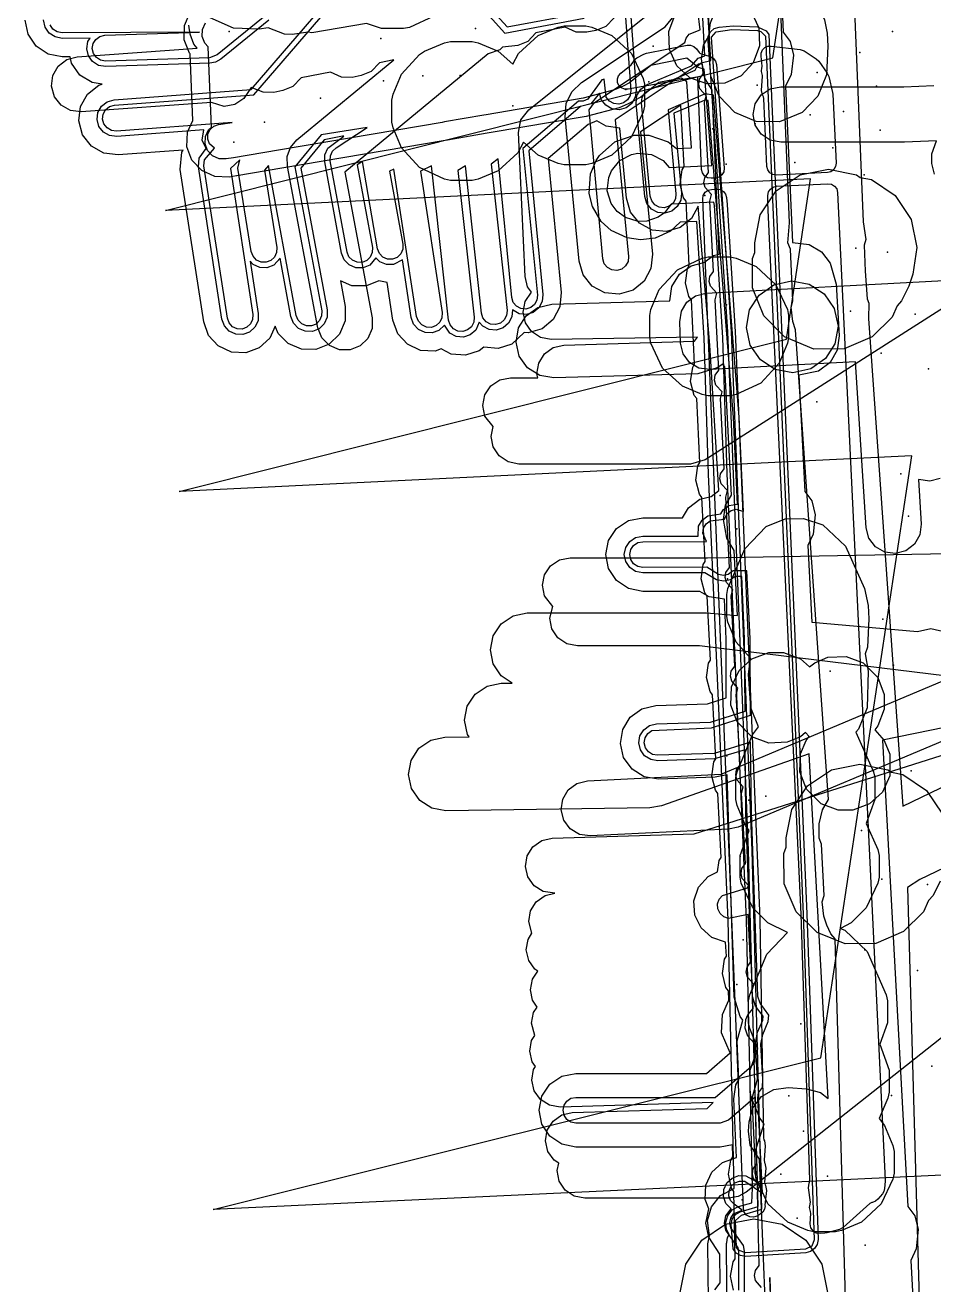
# Model space of a CAD drawing. Header units: metres. Extents: x -3943 to -3664, y 4962 to 6622.
# Drawn here: x -3935.3 to -3886, y 6427.3 to 6495.7 of the extents above; entities that cross this region are included whole.
import ezdxf

# ---------------------------------------------------------------- set-up
doc = ezdxf.new("R2010")
doc.units = ezdxf.units.M
for name, color, linetype in [('AI_GREENING_EXCLUSIONS', 1, 'Continuous'), ('AI_GREENING_LAWN', 82, 'Continuous'), ('AI_GREENING_REJECTED', 6, 'Continuous')]:
    doc.layers.add(name, color=color, linetype=linetype)

msp = doc.modelspace()

# ---------------------------------------------------------------- linework, layer by layer
at = {"layer": 'AI_GREENING_EXCLUSIONS'}
for points in [[(-3884.743, 6425.237), (-3885.121, 6433.228), (-3893.112, 6432.851), (-3925.076, 6431.34), (-3892.094, 6439.573), (-3887.147, 6472.267), (-3926.918, 6470.333), (-3893.948, 6478.61), (-3892.645, 6487.302), (-3927.661, 6485.599), (-3894.691, 6493.877), (-3891.614, 6514.398), (-3928.985, 6512.646), (-3896, 6520.867), (-3891.875, 6548.059), (-3898.598, 6547.803), (-3930.574, 6546.584), (-3897.519, 6554.516)], [(-3890.658, 6506.172), (-3889.788, 6484.975), (-3889.645, 6484.019), (-3889.736, 6483.706), (-3889.678, 6482.297), (-3889.573, 6480.801), (-3889.478, 6480.563), (-3889.498, 6479.732), (-3887.64, 6453.248), (-3880.062, 6456.894)], [(-3890.658, 6506.172), (-3889.788, 6484.975), (-3889.645, 6484.019), (-3889.736, 6483.706), (-3889.678, 6482.297), (-3889.573, 6480.801), (-3889.478, 6480.563), (-3889.498, 6479.732), (-3887.64, 6453.248), (-3880.062, 6456.894)], [(-3894.897, 6421.082), (-3895.418, 6434.069), (-3895.918, 6434.829), (-3896.019, 6435.603), (-3895.986, 6436.102), (-3895.784, 6436.856), (-3895.309, 6437.474), (-3894.633, 6437.864), (-3893.859, 6437.966), (-3892.861, 6437.9), (-3892.108, 6437.698), (-3891.693, 6437.379), (-3892.716, 6456.092), (-3900.742, 6453.267), (-3901.378, 6453.153), (-3912.439, 6452.995), (-3913.207, 6453.136), (-3913.862, 6453.56), (-3914.305, 6454.203), (-3914.468, 6454.966), (-3914.327, 6455.733), (-3913.902, 6456.388), (-3913.26, 6456.831), (-3912.497, 6456.994), (-3911.183, 6457.013), (-3911.273, 6457.145), (-3911.429, 6457.909), (-3911.281, 6458.676), (-3910.85, 6459.327), (-3910.204, 6459.764), (-3909.439, 6459.92), (-3908.84, 6459.923), (-3909.441, 6460.324), (-3909.875, 6460.973), (-3910.027, 6461.739), (-3909.875, 6462.504), (-3909.441, 6463.153), (-3908.792, 6463.586), (-3908.027, 6463.739), (-3898.286, 6463.739), (-3896.608, 6463.597), (-3896.791, 6467.136), (-3897.189, 6467.801), (-3897.379, 6468.815), (-3897.266, 6469.587), (-3896.946, 6470.125), (-3897.308, 6477.107), (-3897.415, 6477.248), (-3897.712, 6477.052), (-3898.759, 6476.722), (-3906.578, 6476.504), (-3907.347, 6476.635), (-3908.008, 6477.051), (-3908.459, 6477.687), (-3908.633, 6478.448), (-3908.502, 6479.217), (-3908.087, 6479.878), (-3907.45, 6480.329), (-3906.689, 6480.503), (-3900.287, 6480.681), (-3900.17, 6481.467), (-3899.763, 6482.133), (-3899.132, 6482.592), (-3898.431, 6482.762), (-3897.912, 6483.14), (-3897.603, 6483.215), (-3897.993, 6492.117), (-3898.385, 6492.785), (-3898.567, 6493.801), (-3898.449, 6494.572), (-3898.124, 6495.107), (-3898.584, 6505.619)], [(-3890.572, 6420.268), (-3891.311, 6446.036), (-3891.548, 6446.312), (-3891.77, 6446.785), (-3891.927, 6447.277), (-3892.014, 6448.053), (-3891.913, 6448.403), (-3892.05, 6451.175), (-3892.184, 6451.512), (-3892.175, 6452.292), (-3891.996, 6453.052), (-3891.674, 6453.601), (-3893.464, 6479.103), (-3893.613, 6479.561), (-3893.705, 6480.336), (-3893.607, 6480.687), (-3893.743, 6483.49), (-3893.874, 6483.828), (-3893.789, 6484.921), (-3894.589, 6504.404)], [(-3890.572, 6420.268), (-3891.311, 6446.036), (-3891.548, 6446.312), (-3891.77, 6446.785), (-3891.927, 6447.277), (-3892.014, 6448.053), (-3891.913, 6448.403), (-3892.05, 6451.175), (-3892.184, 6451.512), (-3892.175, 6452.292), (-3891.996, 6453.052), (-3891.674, 6453.601), (-3893.464, 6479.103), (-3893.613, 6479.561), (-3893.705, 6480.336), (-3893.607, 6480.687), (-3893.743, 6483.49), (-3893.874, 6483.828), (-3893.789, 6484.921), (-3894.589, 6504.404)], [(-3894.498, 6503.737), (-3894.128, 6495.278), (-3893.76, 6494.777), (-3893.575, 6494.019), (-3893.696, 6492.97), (-3893.999, 6492.347), (-3893.627, 6483.846), (-3892.731, 6483.748), (-3892.057, 6483.355), (-3891.585, 6482.733), (-3891.259, 6481.59), (-3891.088, 6478.78), (-3891.194, 6478.007), (-3891.587, 6477.333), (-3892.209, 6476.861), (-3893.279, 6476.644), (-3892.951, 6470.328), (-3892.58, 6469.83), (-3892.388, 6469.074), (-3892.501, 6468.023), (-3892.799, 6467.398), (-3892.584, 6463.239), (-3886.85, 6462.728), (-3886.118, 6462.899), (-3885.014, 6462.646)], [(-3902.69, 6500.1), (-3902.109, 6492.128), (-3902.16, 6491.741), (-3902.355, 6491.403), (-3902.664, 6491.165), (-3903.041, 6491.064), (-3903.428, 6491.115), (-3903.766, 6491.31), (-3904.004, 6491.619), (-3904.095, 6491.958), (-3904.579, 6491.379), (-3905.125, 6491.233), (-3907.944, 6488.838), (-3907.171, 6481.032), (-3907.209, 6480.644), (-3907.393, 6480.3), (-3907.694, 6480.052), (-3908.067, 6479.939), (-3908.456, 6479.977), (-3908.823, 6480.189), (-3908.856, 6479.814), (-3909.037, 6479.468), (-3909.336, 6479.217), (-3909.708, 6479.1), (-3910.096, 6479.134), (-3910.442, 6479.315), (-3910.628, 6479.536), (-3910.816, 6479.091), (-3911.114, 6478.84), (-3911.486, 6478.722), (-3911.875, 6478.756), (-3912.221, 6478.935), (-3912.516, 6479.372), (-3912.815, 6479.084), (-3913.182, 6478.95), (-3913.572, 6478.967), (-3913.925, 6479.132), (-3914.189, 6479.419), (-3914.323, 6479.786), (-3914.803, 6482.904), (-3915.277, 6482.652), (-3915.667, 6482.657), (-3916.025, 6482.812), (-3916.237, 6483.029), (-3916.574, 6482.623), (-3916.937, 6482.48), (-3917.327, 6482.486), (-3917.685, 6482.64), (-3917.957, 6482.921), (-3918.101, 6483.283), (-3919.007, 6488.233), (-3919.001, 6488.623), (-3918.846, 6488.981), (-3917.978, 6489.632), (-3918.045, 6489.635), (-3919.05, 6489.43), (-3920.31, 6487.882), (-3918.886, 6480.193), (-3918.891, 6479.802), (-3919.045, 6479.444), (-3919.324, 6479.172), (-3919.687, 6479.027), (-3920.077, 6479.032), (-3920.435, 6479.186), (-3920.708, 6479.466), (-3920.852, 6479.828), (-3921.441, 6483.009), (-3921.785, 6482.618), (-3922.151, 6482.482), (-3922.541, 6482.497), (-3922.895, 6482.659), (-3923.056, 6482.833), (-3922.62, 6479.999), (-3922.637, 6479.609), (-3922.802, 6479.255), (-3923.09, 6478.992), (-3923.457, 6478.859), (-3923.846, 6478.876), (-3924.2, 6479.041), (-3924.464, 6479.328), (-3924.597, 6479.695), (-3925.869, 6487.966), (-3925.828, 6488.439), (-3925.446, 6488.961), (-3925.663, 6489.419), (-3925.575, 6489.963), (-3930.301, 6489.609), (-3930.689, 6489.657), (-3931.028, 6489.849), (-3931.269, 6490.156), (-3931.373, 6490.532), (-3931.326, 6490.919), (-3931.134, 6491.259), (-3930.827, 6491.499), (-3930.451, 6491.604), (-3923.014, 6492.16), (-3918.803, 6497.057)], [(-3902.989, 6500.08), (-3902.409, 6492.108), (-3902.444, 6491.837), (-3902.581, 6491.601), (-3902.797, 6491.434), (-3903.061, 6491.364), (-3903.332, 6491.399), (-3903.568, 6491.535), (-3903.735, 6491.752), (-3903.853, 6492.724), (-3903.974, 6492.692), (-3904.744, 6491.629), (-3904.997, 6491.526), (-3905.241, 6491.528), (-3908.258, 6488.965), (-3907.469, 6481.003), (-3907.496, 6480.731), (-3907.625, 6480.49), (-3907.836, 6480.317), (-3908.097, 6480.237), (-3908.369, 6480.264), (-3908.61, 6480.392), (-3908.783, 6480.603), (-3908.862, 6480.865), (-3909.608, 6488.399), (-3909.985, 6488.103), (-3909.12, 6480.17), (-3909.144, 6479.898), (-3909.27, 6479.656), (-3909.48, 6479.48), (-3909.74, 6479.398), (-3910.012, 6479.422), (-3910.255, 6479.548), (-3910.43, 6479.758), (-3910.512, 6480.018), (-3911.384, 6488.018), (-3911.786, 6487.762), (-3910.901, 6479.793), (-3910.924, 6479.521), (-3911.05, 6479.279), (-3911.259, 6479.103), (-3911.519, 6479.02), (-3911.792, 6479.044), (-3912.034, 6479.17), (-3912.21, 6479.379), (-3912.292, 6479.639), (-3913.224, 6488.026), (-3913.825, 6487.722), (-3912.642, 6480.045), (-3912.654, 6479.772), (-3912.77, 6479.525), (-3912.971, 6479.34), (-3913.228, 6479.247), (-3913.5, 6479.258), (-3913.748, 6479.374), (-3913.933, 6479.575), (-3914.026, 6479.832), (-3915.259, 6487.833), (-3915.5, 6487.73), (-3914.77, 6483.762), (-3914.774, 6483.489), (-3914.882, 6483.238), (-3915.078, 6483.048), (-3915.331, 6482.947), (-3915.604, 6482.951), (-3915.855, 6483.059), (-3916.046, 6483.255), (-3916.147, 6483.508), (-3916.969, 6488.26), (-3917.25, 6488.079), (-3916.429, 6483.589), (-3916.433, 6483.316), (-3916.541, 6483.066), (-3916.737, 6482.875), (-3916.991, 6482.775), (-3917.264, 6482.779), (-3917.515, 6482.887), (-3917.705, 6483.083), (-3917.806, 6483.337), (-3918.712, 6488.287), (-3918.707, 6488.56), (-3918.599, 6488.811), (-3918.403, 6489.001), (-3916.708, 6490.095), (-3919.21, 6489.708), (-3920.631, 6487.964), (-3919.181, 6480.138), (-3919.184, 6479.865), (-3919.292, 6479.614), (-3919.488, 6479.423), (-3919.741, 6479.322), (-3920.014, 6479.326), (-3920.265, 6479.433), (-3920.456, 6479.629), (-3920.557, 6479.883), (-3922.066, 6488.036), (-3922.293, 6487.786), (-3921.618, 6483.581), (-3921.628, 6483.308), (-3921.742, 6483.059), (-3921.942, 6482.874), (-3922.198, 6482.778), (-3922.471, 6482.789), (-3922.719, 6482.903), (-3922.905, 6483.103), (-3923, 6483.359), (-3923.728, 6487.896), (-3923.627, 6488.35), (-3924.133, 6487.864), (-3922.917, 6479.953), (-3922.929, 6479.68), (-3923.044, 6479.433), (-3923.246, 6479.248), (-3923.502, 6479.155), (-3923.775, 6479.167), (-3924.023, 6479.282), (-3924.207, 6479.484), (-3924.301, 6479.741), (-3925.572, 6488.011), (-3925.543, 6488.342), (-3925.005, 6488.968), (-3925.273, 6489.208), (-3925.367, 6489.465), (-3925.355, 6489.738), (-3925.24, 6489.985), (-3925.039, 6490.17), (-3924.782, 6490.263), (-3924.033, 6490.379), (-3930.324, 6489.908), (-3930.595, 6489.942), (-3930.833, 6490.076), (-3931.001, 6490.291), (-3931.074, 6490.554), (-3931.041, 6490.825), (-3930.907, 6491.063), (-3930.691, 6491.231), (-3930.428, 6491.305), (-3922.868, 6491.87), (-3918.091, 6497.425)], [(-3912.591, 6498.944), (-3909.245, 6495.226), (-3904.929, 6496.036)], [(-3912.402, 6499.177), (-3909.107, 6495.557), (-3905.191, 6496.292)], [(-3895.302, 6427.102), (-3895.631, 6427.491), (-3895.69, 6427.758), (-3895.643, 6428.027), (-3895.437, 6428.299), (-3895.521, 6432.278), (-3895.42, 6432.631), (-3895.748, 6433.02), (-3895.807, 6433.287), (-3895.76, 6433.556), (-3895.554, 6433.828), (-3895.631, 6437.469), (-3897.104, 6436.204), (-3897.56, 6436.035), (-3905.383, 6436.035), (-3905.651, 6436.088), (-3905.878, 6436.24), (-3906.029, 6436.467), (-3906.083, 6436.735), (-3906.029, 6437.002), (-3905.878, 6437.23), (-3905.651, 6437.381), (-3905.383, 6437.435), (-3897.82, 6437.435), (-3895.851, 6439.125), (-3895.671, 6439.357), (-3895.692, 6440.358), (-3896.054, 6440.75), (-3896.199, 6441.197), (-3896.16, 6441.669), (-3896.054, 6441.922), (-3895.764, 6442.264), (-3895.815, 6443.229), (-3895.725, 6443.585), (-3896.067, 6443.964), (-3896.134, 6444.228), (-3896.095, 6444.499), (-3895.898, 6444.777), (-3896.037, 6447.369), (-3897.095, 6447.147), (-3897.353, 6447.236), (-3897.557, 6447.417), (-3897.677, 6447.662), (-3897.694, 6447.935), (-3897.604, 6448.193), (-3897.423, 6448.398), (-3896.071, 6448.808), (-3896.013, 6448.944), (-3896.354, 6449.322), (-3896.421, 6449.587), (-3896.383, 6449.857), (-3896.185, 6450.135), (-3896.39, 6453.946), (-3896.3, 6454.303), (-3896.641, 6454.681), (-3896.709, 6454.945), (-3896.67, 6455.216), (-3896.473, 6455.494), (-3896.677, 6459.305), (-3896.587, 6459.661), (-3896.928, 6460.039), (-3896.996, 6460.304), (-3896.957, 6460.574), (-3896.76, 6460.853), (-3896.964, 6464.663), (-3896.874, 6465.02), (-3897.215, 6465.398), (-3897.283, 6465.663), (-3897.244, 6465.933), (-3897.047, 6466.211), (-3897.251, 6470.022), (-3897.161, 6470.378), (-3897.502, 6470.757), (-3897.57, 6471.021), (-3897.531, 6471.292), (-3897.334, 6471.57), (-3897.538, 6475.381), (-3897.448, 6475.737), (-3897.789, 6476.115), (-3897.857, 6476.38), (-3897.818, 6476.65), (-3897.621, 6476.928), (-3897.825, 6480.739), (-3897.735, 6481.096), (-3898.077, 6481.474), (-3898.144, 6481.738), (-3898.105, 6482.009), (-3897.908, 6482.287), (-3898.112, 6486.098), (-3898.022, 6486.454), (-3898.364, 6486.832), (-3898.431, 6487.097), (-3898.392, 6487.367), (-3898.195, 6487.646), (-3898.399, 6491.456), (-3898.309, 6491.813), (-3898.651, 6492.191), (-3898.718, 6492.456), (-3898.679, 6492.726), (-3898.482, 6493.004), (-3898.51, 6493.526), (-3898.688, 6493.548), (-3903.243, 6490.523), (-3902.527, 6483.098), (-3902.554, 6482.826), (-3902.683, 6482.586), (-3902.895, 6482.413), (-3903.156, 6482.334), (-3903.428, 6482.362), (-3903.669, 6482.491), (-3903.841, 6482.702), (-3903.92, 6482.964), (-3904.655, 6491.056), (-3904.367, 6491.457), (-3899.462, 6494.714), (-3899.396, 6494.949), (-3899.227, 6495.164), (-3898.647, 6495.409), (-3898.9, 6497.52)], [(-3897.834, 6426.989), (-3897.552, 6427.369), (-3897.563, 6428.92), (-3898.168, 6429.841), (-3898.324, 6430.605), (-3898.174, 6431.376), (-3898.362, 6431.887), (-3898.331, 6432.666), (-3898.004, 6433.375), (-3897.43, 6433.904), (-3896.663, 6434.172), (-3896.813, 6437.35), (-3896.697, 6438.122), (-3896.533, 6438.394), (-3896.632, 6440.507), (-3896.328, 6441.62), (-3896.467, 6441.829), (-3896.802, 6442.868), (-3897.181, 6454.941), (-3897.831, 6454.813), (-3900.906, 6454.712), (-3901.676, 6454.839), (-3902.338, 6455.251), (-3902.793, 6455.885), (-3902.97, 6456.645), (-3902.843, 6457.415), (-3902.431, 6458.078), (-3901.797, 6458.532), (-3901.037, 6458.71), (-3898.241, 6458.801), (-3897.236, 6459.124), (-3897.229, 6462.317), (-3897.315, 6464.481), (-3898.144, 6464.621), (-3898.663, 6464.909), (-3901.757, 6464.908), (-3902.523, 6465.06), (-3903.171, 6465.494), (-3903.605, 6466.143), (-3903.757, 6466.908), (-3903.605, 6467.673), (-3903.171, 6468.322), (-3902.523, 6468.756), (-3901.757, 6468.908), (-3899.603, 6468.908), (-3899.278, 6469.451), (-3898.651, 6469.916), (-3898.042, 6470.07), (-3897.622, 6470.388), (-3898.118, 6478.271), (-3898.755, 6485.821), (-3899.11, 6485.164), (-3899.716, 6484.672), (-3900.464, 6484.449), (-3901.24, 6484.529), (-3901.926, 6484.9), (-3902.419, 6485.505), (-3902.642, 6486.253), (-3902.999, 6490.07), (-3903.749, 6490.168), (-3904.247, 6490.455), (-3904.725, 6490.26), (-3906.897, 6488.415), (-3906.176, 6481.131), (-3906.252, 6480.354), (-3906.619, 6479.666), (-3907.222, 6479.17), (-3907.969, 6478.944), (-3908.192, 6478.965), (-3908.855, 6478.34), (-3909.599, 6478.106), (-3910.38, 6478.176), (-3910.632, 6477.964), (-3911.376, 6477.728), (-3912.153, 6477.795), (-3912.703, 6478.08), (-3913.03, 6477.962), (-3913.809, 6477.996), (-3914.517, 6478.325), (-3915.044, 6478.901), (-3915.311, 6479.634), (-3915.625, 6481.676), (-3916.077, 6481.766), (-3916.757, 6481.496), (-3917.537, 6481.508), (-3918.162, 6481.778), (-3917.902, 6480.375), (-3917.913, 6479.594), (-3918.221, 6478.877), (-3918.78, 6478.333), (-3919.504, 6478.044), (-3920.285, 6478.054), (-3921.002, 6478.362), (-3921.546, 6478.921), (-3921.698, 6479.302), (-3921.996, 6478.664), (-3922.571, 6478.137), (-3923.305, 6477.87), (-3924.084, 6477.904), (-3924.791, 6478.234), (-3925.319, 6478.81), (-3925.585, 6479.543), (-3926.857, 6487.814), (-3926.775, 6488.759), (-3926.701, 6488.876), (-3930.227, 6488.612), (-3931.001, 6488.707), (-3931.681, 6489.091), (-3932.161, 6489.705), (-3932.37, 6490.457), (-3932.276, 6491.232), (-3931.892, 6491.911), (-3931.277, 6492.392), (-3931.088, 6492.445), (-3931.639, 6492.536), (-3932.302, 6492.949), (-3932.756, 6493.583), (-3932.839, 6493.942), (-3933.264, 6493.94), (-3934.03, 6494.089), (-3934.681, 6494.52), (-3935.117, 6495.167), (-3935.273, 6495.932)], [(-3922.042, 6495.933), (-3924.661, 6493.811), (-3924.942, 6493.65), (-3925.259, 6493.588), (-3930.902, 6493.408), (-3931.286, 6493.472), (-3931.618, 6493.678), (-3931.845, 6493.995), (-3931.933, 6494.376), (-3931.869, 6494.76), (-3931.753, 6494.946), (-3933.268, 6494.94), (-3933.651, 6495.015), (-3933.977, 6495.23), (-3934.195, 6495.554), (-3934.273, 6495.936)], [(-3922.151, 6496.231), (-3924.85, 6494.044), (-3925.269, 6493.888), (-3930.911, 6493.708), (-3931.181, 6493.752), (-3931.412, 6493.897), (-3931.571, 6494.119), (-3931.633, 6494.385), (-3931.588, 6494.655), (-3931.444, 6494.886), (-3931.222, 6495.045), (-3930.956, 6495.107), (-3925.811, 6495.271), (-3933.27, 6495.24), (-3933.538, 6495.292), (-3933.766, 6495.443), (-3933.918, 6495.67)], [(-3903.308, 6496.062), (-3903.753, 6495.584), (-3904.295, 6495.363), (-3904.786, 6495.269), (-3905.372, 6495.273), (-3905.962, 6495.552), (-3907.555, 6495.246), (-3908, 6494.768), (-3908.542, 6494.547), (-3909.367, 6494.455), (-3909.512, 6494.315), (-3910.143, 6494.104), (-3917.933, 6487.673), (-3916.436, 6479.772), (-3916.441, 6479.186), (-3916.67, 6478.648), (-3917.088, 6478.238), (-3917.631, 6478.019), (-3918.216, 6478.024), (-3918.754, 6478.253), (-3919.164, 6478.671), (-3919.384, 6479.213), (-3921.045, 6487.986), (-3921.05, 6488.517), (-3920.87, 6489.017), (-3920.526, 6489.422), (-3915.267, 6493.764), (-3916.048, 6493.614), (-3916.493, 6493.136), (-3917.036, 6492.915), (-3917.527, 6492.821), (-3918.112, 6492.825), (-3918.702, 6493.104), (-3920.295, 6492.798), (-3920.74, 6492.32), (-3921.282, 6492.099), (-3921.773, 6492.005), (-3922.359, 6492.009), (-3923.009, 6492.277), (-3923.398, 6491.665), (-3923.889, 6491.348), (-3924.465, 6491.243), (-3925.164, 6491.454), (-3932.234, 6490.946), (-3932.815, 6491.019), (-3933.324, 6491.308), (-3933.683, 6491.77), (-3933.838, 6492.335), (-3933.765, 6492.915), (-3933.476, 6493.424), (-3933.014, 6493.783), (-3932.449, 6493.938), (-3925.932, 6494.406), (-3926.12, 6494.617), (-3926.314, 6495.169), (-3926.385, 6495.664)], [(-3898.176, 6424.815), (-3898.216, 6429.481), (-3898.14, 6429.909), (-3898.249, 6430.746), (-3898.023, 6431.493), (-3897.527, 6432.096), (-3896.797, 6432.476), (-3897.124, 6447.076), (-3898.181, 6471.276), (-3898.414, 6478.669), (-3898.825, 6484.999), (-3899.72, 6484.956), (-3900.25, 6484.471), (-3901.09, 6484.096), (-3901.881, 6483.991), (-3902.604, 6484.099), (-3903.461, 6484.505), (-3904.004, 6484.998), (-3904.491, 6485.811), (-3904.669, 6486.52), (-3904.584, 6487.589), (-3904.281, 6488.312), (-3904.095, 6488.587), (-3903.279, 6489.314), (-3902.219, 6489.684), (-3901.428, 6489.684), (-3900.368, 6489.314), (-3899.915, 6488.951), (-3899.117, 6488.99), (-3899.368, 6492.577), (-3899.659, 6492.776), (-3900.883, 6492.534), (-3901.85, 6491.751), (-3902.54, 6491.387), (-3903.038, 6491.171), (-3904.823, 6490.702), (-3910.084, 6489.8), (-3910.203, 6489.786), (-3912.353, 6489.419), (-3912.48, 6489.389), (-3921.347, 6487.888), (-3923.793, 6487.471), (-3923.804, 6487.472), (-3924.198, 6487.405), (-3924.978, 6487.432), (-3925.688, 6487.755), (-3926.22, 6488.326), (-3926.494, 6489.057), (-3926.467, 6489.837), (-3926.173, 6490.482), (-3926.322, 6494.094), (-3926.362, 6494.135), (-3926.645, 6494.862), (-3926.628, 6495.643), (-3926.313, 6496.357)], [(-3913.098, 6496.15), (-3914.422, 6495.534), (-3914.745, 6495.469), (-3915.932, 6495.469), (-3916.745, 6495.739), (-3919.717, 6495.24), (-3919.914, 6495.283), (-3920.784, 6495.148), (-3921.208, 6495.167), (-3922.08, 6495.512), (-3922.567, 6495.446), (-3923.968, 6495.49), (-3925.225, 6496.06)], [(-3883.53, 6481.513), (-3898.363, 6472.059), (-3899.17, 6471.824), (-3908.485, 6471.824), (-3909.059, 6471.938), (-3909.546, 6472.263), (-3909.871, 6472.75), (-3909.985, 6473.324), (-3909.879, 6473.86), (-3910.325, 6474.428), (-3910.44, 6475.002), (-3910.325, 6475.576), (-3910, 6476.063), (-3909.514, 6476.388), (-3908.94, 6476.502), (-3907.444, 6476.502), (-3907.497, 6476.73), (-3907.4, 6477.307), (-3907.09, 6477.804), (-3906.614, 6478.144), (-3906.043, 6478.275), (-3898.953, 6478.492), (-3898.79, 6478.713), (-3906.726, 6478.587), (-3907.301, 6478.693), (-3907.792, 6479.012), (-3908.123, 6479.495), (-3908.245, 6480.067), (-3908.138, 6480.643), (-3907.794, 6481.151), (-3908.005, 6481.438), (-3908.145, 6482.006), (-3908.498, 6489.821), (-3908.366, 6490.507), (-3907.937, 6491.059), (-3901.47, 6496.234)], [(-3896.821, 6426.968), (-3896.99, 6427.73), (-3896.854, 6428.499), (-3896.745, 6428.67), (-3896.81, 6432.313), (-3896.939, 6432.497), (-3897.107, 6433.259), (-3896.971, 6434.028), (-3896.862, 6434.199), (-3896.876, 6434.857), (-3897.56, 6434.735), (-3905.383, 6434.735), (-3906.148, 6434.887), (-3906.797, 6435.32), (-3907.231, 6435.969), (-3907.383, 6436.735), (-3907.231, 6437.5), (-3906.797, 6438.149), (-3906.148, 6438.582), (-3905.383, 6438.735), (-3898.301, 6438.735), (-3897.007, 6439.847), (-3897.473, 6440.94), (-3897.434, 6441.926), (-3897.09, 6442.712), (-3897.105, 6443.222), (-3897.24, 6443.403), (-3897.432, 6444.159), (-3897.321, 6444.931), (-3897.218, 6445.106), (-3897.258, 6445.859), (-3898.009, 6446.113), (-3898.593, 6446.631), (-3898.934, 6447.332), (-3898.982, 6448.111), (-3898.727, 6448.849), (-3898.21, 6449.433), (-3897.696, 6449.683), (-3897.609, 6450.29), (-3897.505, 6450.464), (-3897.679, 6453.939), (-3897.814, 6454.12), (-3898.007, 6454.876), (-3897.896, 6455.648), (-3897.792, 6455.823), (-3897.966, 6459.298), (-3898.101, 6459.478), (-3898.294, 6460.235), (-3898.183, 6461.007), (-3898.079, 6461.182), (-3898.253, 6464.657), (-3898.388, 6464.837), (-3898.581, 6465.593), (-3898.47, 6466.366), (-3898.366, 6466.54), (-3898.54, 6470.015), (-3898.675, 6470.196), (-3898.868, 6470.952), (-3898.757, 6471.724), (-3898.653, 6471.899), (-3898.827, 6475.374), (-3898.962, 6475.554), (-3899.155, 6476.31), (-3899.044, 6477.083), (-3898.94, 6477.257), (-3899.114, 6480.732), (-3899.249, 6480.913), (-3899.442, 6481.669), (-3899.331, 6482.441), (-3899.228, 6482.616), (-3899.401, 6486.091), (-3899.536, 6486.271), (-3899.729, 6487.028), (-3899.618, 6487.8), (-3899.515, 6487.975), (-3899.694, 6491.319), (-3901.874, 6489.871), (-3901.233, 6483.223), (-3901.311, 6482.447), (-3901.68, 6481.759), (-3902.284, 6481.265), (-3903.031, 6481.04), (-3903.808, 6481.118), (-3904.495, 6481.488), (-3904.989, 6482.092), (-3905.214, 6482.839), (-3905.97, 6490.682), (-3905.91, 6491.396), (-3905.602, 6492.043), (-3905.086, 6492.54), (-3900.538, 6495.561), (-3900.047, 6496.166)], [(-3896.543, 6426.968), (-3896.539, 6429.081), (-3896.579, 6429.262), (-3897.246, 6430.229), (-3897.324, 6430.611), (-3897.251, 6430.994), (-3896.955, 6431.375), (-3897.239, 6431.676), (-3897.374, 6432.042), (-3897.359, 6432.432), (-3897.195, 6432.786), (-3896.908, 6433.051), (-3896.542, 6433.186), (-3896.152, 6433.17), (-3895.6, 6432.863), (-3895.814, 6437.397), (-3895.529, 6438.414), (-3895.642, 6440.365), (-3895.518, 6440.976), (-3895.234, 6441.626), (-3895.218, 6441.836), (-3895.635, 6442.384), (-3895.802, 6442.903), (-3896.154, 6452.906), (-3896.199, 6456.306), (-3897.863, 6455.812), (-3900.938, 6455.711), (-3901.323, 6455.775), (-3901.655, 6455.981), (-3901.882, 6456.298), (-3901.971, 6456.678), (-3901.907, 6457.063), (-3901.701, 6457.394), (-3901.384, 6457.622), (-3901.004, 6457.71), (-3898.069, 6457.807), (-3896.197, 6458.407), (-3896.229, 6462.331), (-3896.384, 6465.723), (-3896.735, 6465.718), (-3896.995, 6465.544), (-3897.378, 6465.468), (-3897.761, 6465.544), (-3898.394, 6465.917), (-3901.757, 6465.908), (-3902.14, 6465.984), (-3902.464, 6466.201), (-3902.681, 6466.525), (-3902.757, 6466.908), (-3902.681, 6467.291), (-3902.464, 6467.615), (-3902.14, 6467.832), (-3901.757, 6467.908), (-3898.756, 6467.908), (-3898.737, 6468.445), (-3898.536, 6468.78), (-3898.223, 6469.013), (-3897.514, 6469.124), (-3897.393, 6469.331), (-3897.082, 6469.566), (-3896.606, 6469.652), (-3896.823, 6474.353), (-3898.198, 6491.56), (-3898.336, 6491.604), (-3900.061, 6490.871), (-3899.655, 6486.533), (-3899.695, 6486.145), (-3899.88, 6485.802), (-3900.183, 6485.556), (-3900.557, 6485.444), (-3900.945, 6485.484), (-3901.288, 6485.67), (-3901.535, 6485.973), (-3901.646, 6486.347), (-3902.121, 6491.413), (-3902.072, 6491.828), (-3901.858, 6492.186), (-3901.516, 6492.426), (-3899.118, 6493.445), (-3898.743, 6493.868), (-3898.387, 6493.989), (-3898.515, 6496.396)], [(-3896.239, 6426.802), (-3896.239, 6429.087), (-3896.295, 6429.396), (-3896.969, 6430.346), (-3897.024, 6430.613), (-3896.973, 6430.881), (-3896.822, 6431.109), (-3896.362, 6431.315), (-3896.798, 6431.632), (-3896.984, 6431.833), (-3897.078, 6432.089), (-3897.067, 6432.362), (-3896.952, 6432.61), (-3896.752, 6432.795), (-3896.495, 6432.89), (-3896.222, 6432.879), (-3895.252, 6432.239), (-3895.514, 6437.411), (-3895.474, 6437.681), (-3895.26, 6437.969), (-3895.229, 6438.426), (-3895.345, 6440.323), (-3895.243, 6440.856), (-3894.939, 6441.552), (-3894.912, 6441.901), (-3895.385, 6442.55), (-3895.502, 6442.914), (-3895.854, 6452.916), (-3895.904, 6456.715), (-3897.873, 6456.112), (-3900.948, 6456.011), (-3901.218, 6456.056), (-3901.45, 6456.2), (-3901.609, 6456.422), (-3901.671, 6456.688), (-3901.626, 6456.957), (-3901.482, 6457.189), (-3901.26, 6457.348), (-3898.017, 6457.508), (-3895.898, 6458.188), (-3895.929, 6462.335), (-3896.101, 6466.028), (-3896.853, 6466.018), (-3897.11, 6465.822), (-3897.378, 6465.768), (-3897.646, 6465.822), (-3898.28, 6466.22), (-3901.757, 6466.208), (-3902.025, 6466.261), (-3902.252, 6466.413), (-3902.404, 6466.64), (-3902.457, 6466.908), (-3902.404, 6467.176), (-3902.252, 6467.403), (-3902.025, 6467.555), (-3901.757, 6467.608), (-3898.302, 6467.62), (-3898.494, 6468.074), (-3898.454, 6468.344), (-3898.314, 6468.579), (-3898.095, 6468.742), (-3897.315, 6468.834), (-3897.169, 6469.132), (-3896.951, 6469.297), (-3896.687, 6469.366), (-3896.283, 6469.251), (-3896.523, 6474.37), (-3897.921, 6491.863), (-3898.359, 6491.92), (-3900.38, 6491.062), (-3899.953, 6486.505), (-3899.981, 6486.233), (-3900.111, 6485.993), (-3900.323, 6485.821), (-3900.585, 6485.743), (-3900.857, 6485.771), (-3901.097, 6485.901), (-3901.269, 6486.113), (-3901.347, 6486.374), (-3901.822, 6491.441), (-3901.788, 6491.731), (-3901.638, 6491.982), (-3901.399, 6492.15), (-3898.906, 6493.209), (-3898.798, 6493.428), (-3898.593, 6493.608), (-3898.066, 6493.731), (-3898.215, 6496.407)], [(-3897.176, 6424.823), (-3897.216, 6429.489), (-3897.2, 6429.544), (-3897.161, 6429.826), (-3897.072, 6429.978), (-3897.07, 6429.986), (-3897.216, 6430.26), (-3897.254, 6430.648), (-3897.141, 6431.021), (-3896.893, 6431.323), (-3896.549, 6431.507), (-3895.828, 6431.703), (-3895.798, 6432.498), (-3896.124, 6447.098), (-3897.182, 6471.318), (-3897.414, 6478.702), (-3897.868, 6485.871), (-3897.899, 6486.045), (-3900.212, 6485.933), (-3900.582, 6485.471), (-3900.927, 6485.227), (-3901.536, 6485.019), (-3902.002, 6484.999), (-3902.697, 6485.207), (-3903.148, 6485.542), (-3903.466, 6485.972), (-3903.679, 6486.667), (-3903.603, 6487.391), (-3903.452, 6487.752), (-3902.996, 6488.298), (-3902.359, 6488.636), (-3902.021, 6488.704), (-3901.288, 6488.636), (-3900.651, 6488.298), (-3900.314, 6487.93), (-3898.013, 6488.042), (-3898.423, 6493.258), (-3898.74, 6493.358), (-3899.362, 6493.855), (-3901.321, 6493.467), (-3902.479, 6492.527), (-3902.825, 6492.346), (-3903.297, 6492.137), (-3904.992, 6491.687), (-3910.253, 6490.785), (-3910.372, 6490.771), (-3912.523, 6490.405), (-3912.649, 6490.375), (-3921.528, 6488.871), (-3923.961, 6488.457), (-3923.972, 6488.458), (-3924.359, 6488.392), (-3924.749, 6488.406), (-3925.104, 6488.567), (-3925.37, 6488.852), (-3925.507, 6489.218), (-3925.494, 6489.608), (-3925.332, 6489.963), (-3925.158, 6490.125), (-3925.338, 6494.484), (-3925.518, 6494.673), (-3925.66, 6495.036), (-3925.651, 6495.426), (-3925.494, 6495.783)], [(-3885.929, 6487.569), (-3886.06, 6488.14), (-3886.061, 6488.672), (-3885.81, 6489.382), (-3887.541, 6489.304), (-3894.265, 6489.304), (-3894.839, 6489.418), (-3895.326, 6489.744), (-3895.651, 6490.23), (-3895.765, 6490.804), (-3895.651, 6491.378), (-3895.326, 6491.865), (-3894.839, 6492.19), (-3894.265, 6492.304), (-3887.576, 6492.304), (-3885.948, 6492.379)], [(-3885.61, 6471.032), (-3886.177, 6470.886), (-3886.794, 6470.99), (-3886.639, 6468.556), (-3886.716, 6467.976), (-3887.01, 6467.469), (-3887.475, 6467.114), (-3888.041, 6466.964), (-3888.621, 6467.041), (-3889.127, 6467.335), (-3889.483, 6467.8), (-3889.633, 6468.365), (-3890.206, 6477.372), (-3898.121, 6476.951), (-3898.705, 6477.036), (-3899.211, 6477.34), (-3899.561, 6477.816), (-3899.699, 6478.39), (-3899.745, 6479.549), (-3899.655, 6480.122), (-3899.355, 6480.618), (-3898.888, 6480.963), (-3898.326, 6481.106), (-3885.397, 6481.793)], [(-3885.237, 6460.303), (-3898.672, 6461.946), (-3905.304, 6461.946), (-3905.878, 6462.06), (-3906.365, 6462.385), (-3906.69, 6462.872), (-3906.804, 6463.446), (-3906.639, 6464.096), (-3907.085, 6464.664), (-3907.199, 6465.238), (-3907.085, 6465.812), (-3906.76, 6466.298), (-3906.273, 6466.623), (-3905.699, 6466.738), (-3898.236, 6466.738), (-3885.125, 6466.968)], [(-3884.792, 6457.072), (-3896.585, 6452.111), (-3897.094, 6451.995), (-3904.611, 6451.629), (-3905.19, 6451.715), (-3905.692, 6452.016), (-3906.04, 6452.486), (-3906.182, 6453.054), (-3906.096, 6453.633), (-3905.795, 6454.134), (-3905.325, 6454.483), (-3904.757, 6454.625), (-3897.504, 6454.979), (-3885.502, 6460.028)], [(-3878.464, 6458.935), (-3888.749, 6456.822), (-3887.366, 6431.505), (-3886.993, 6431.007), (-3886.799, 6430.252), (-3886.909, 6429.2), (-3887.206, 6428.574), (-3886.384, 6413.535)], [(-3881.573, 6443.798), (-3896.146, 6432.285), (-3896.584, 6432.045), (-3897.076, 6431.962), (-3904.898, 6431.962), (-3905.472, 6432.076), (-3905.959, 6432.402), (-3906.284, 6432.888), (-3906.398, 6433.462), (-3906.317, 6433.868), (-3906.562, 6434.021), (-3906.902, 6434.498), (-3907.032, 6435.069), (-3906.935, 6435.646), (-3906.624, 6436.142), (-3906.147, 6436.481), (-3905.577, 6436.612), (-3898.264, 6436.826), (-3897.938, 6437.148), (-3906.234, 6436.906), (-3906.811, 6437.003), (-3907.307, 6437.314), (-3907.646, 6437.791), (-3907.777, 6438.361), (-3907.68, 6438.938), (-3907.572, 6439.109), (-3907.755, 6439.366), (-3907.886, 6439.937), (-3907.789, 6440.514), (-3907.611, 6440.797), (-3907.791, 6441.468), (-3907.677, 6442.042), (-3907.485, 6442.329), (-3907.737, 6442.706), (-3907.851, 6443.28), (-3907.737, 6443.854), (-3907.446, 6444.289), (-3907.607, 6444.389), (-3907.946, 6444.866), (-3908.078, 6445.436), (-3907.982, 6446.013), (-3907.768, 6446.355), (-3907.94, 6446.984), (-3907.843, 6447.561), (-3907.532, 6448.057), (-3907.055, 6448.396), (-3906.519, 6448.519), (-3907.16, 6448.614), (-3907.656, 6448.925), (-3907.995, 6449.402), (-3908.126, 6449.973), (-3908.028, 6450.55), (-3907.718, 6451.046), (-3907.241, 6451.385), (-3906.67, 6451.516), (-3898.969, 6451.741), (-3882.191, 6457.061)], [(-3885.607, 6449.181), (-3886, 6448.391), (-3886.249, 6448.124), (-3886.521, 6447.511), (-3887.601, 6446.431), (-3889.11, 6445.784), (-3890.771, 6445.768), (-3892.293, 6446.388), (-3893.437, 6447.511), (-3894.084, 6449.02), (-3894.1, 6450.681), (-3893.976, 6451.017), (-3893.976, 6451.53), (-3893.672, 6453.061), (-3892.804, 6454.358), (-3892.804, 6454.358), (-3891.507, 6455.226), (-3889.976, 6455.53), (-3888.445, 6455.226), (-3888.246, 6455.092), (-3887.643, 6454.973), (-3886.346, 6454.105), (-3885.478, 6452.808)], [(-3875.323, 6454.735), (-3886.71, 6449.257), (-3887.389, 6448.829), (-3886.565, 6420.103)], [(-3875.323, 6454.735), (-3886.71, 6449.257), (-3887.389, 6448.829), (-3886.565, 6420.103)], [(-3899.728, 6426.846), (-3899.424, 6428.377), (-3898.557, 6429.675), (-3897.259, 6430.542), (-3895.728, 6430.846), (-3894.197, 6430.542), (-3892.9, 6429.675), (-3892.033, 6428.377), (-3891.728, 6426.846)], [(-3894.648, 6421.992), (-3894.857, 6427.649), (-3894.829, 6426.328)]]:
    msp.add_lwpolyline(points, dxfattribs=at)
for points in [[(-3893.507, 6497.96), (-3892.283, 6496.801), (-3891.897, 6495.945), (-3891.742, 6495.226), (-3891.703, 6494.509), (-3891.78, 6492.964), (-3892.25, 6491.799), (-3893.105, 6490.922), (-3894.337, 6490.407), (-3895.606, 6490.424), (-3896.757, 6490.922), (-3897.612, 6491.799), (-3898.065, 6492.883), (-3898.21, 6494.783), (-3898.08, 6495.781), (-3897.741, 6496.656), (-3896.581, 6497.878), (-3895.551, 6498.285), (-3894.557, 6498.312), (-3893.507, 6497.96)], [(-3897.488, 6497.382), (-3896.571, 6497.041), (-3895.872, 6496.394), (-3895.463, 6495.512), (-3895.424, 6494.526), (-3895.765, 6493.609), (-3896.412, 6492.91), (-3897.294, 6492.501), (-3898.28, 6492.462), (-3899.197, 6492.803), (-3899.896, 6493.45), (-3900.305, 6494.332), (-3900.344, 6495.318), (-3900.003, 6496.235), (-3899.356, 6496.934), (-3898.474, 6497.343), (-3897.488, 6497.382)], [(-3912.516, 6494.695), (-3912.193, 6494.76), (-3911.006, 6494.76), (-3910.684, 6494.695), (-3909.6, 6494.242), (-3908.812, 6493.539), (-3908.505, 6494.112), (-3907.431, 6495.1), (-3906.348, 6495.553), (-3906.025, 6495.618), (-3904.838, 6495.618), (-3904.516, 6495.553), (-3903.432, 6495.1), (-3902.358, 6494.112), (-3901.728, 6492.765), (-3901.663, 6492.443), (-3901.663, 6491.256), (-3901.728, 6490.933), (-3902.358, 6489.586), (-3903.432, 6488.599), (-3904.516, 6488.145), (-3904.838, 6488.08), (-3906.025, 6488.08), (-3906.348, 6488.145), (-3907.431, 6488.599), (-3908.22, 6489.301), (-3908.527, 6488.728), (-3909.6, 6487.74), (-3910.684, 6487.287), (-3911.006, 6487.222), (-3912.193, 6487.222), (-3912.516, 6487.287), (-3913.863, 6487.918), (-3914.851, 6488.992), (-3915.304, 6490.075), (-3915.369, 6490.397), (-3915.369, 6491.585), (-3915.304, 6491.907), (-3914.851, 6492.991), (-3913.863, 6494.064), (-3913.599, 6494.242), (-3912.516, 6494.695)], [(-3895.52, 6495.561), (-3895.055, 6495.356), (-3894.91, 6495.143), (-3892.841, 6447.392), (-3892.243, 6429.713), (-3892.286, 6429.447), (-3892.426, 6429.218), (-3892.642, 6429.057), (-3892.902, 6428.99), (-3896.175, 6428.799), (-3896.449, 6428.838), (-3896.686, 6428.979), (-3896.85, 6429.201), (-3896.958, 6430.521), (-3896.904, 6430.821), (-3896.728, 6431.07), (-3896.462, 6431.22), (-3895.497, 6431.512), (-3896.013, 6450.839), (-3897.133, 6478.998), (-3898.207, 6495.065), (-3898.078, 6495.299), (-3897.87, 6495.468), (-3897.614, 6495.546), (-3896.84, 6495.62), (-3895.52, 6495.561)], [(-3895.093, 6495.062), (-3893.041, 6447.384), (-3892.443, 6429.706), (-3892.574, 6429.352), (-3892.914, 6429.19), (-3896.187, 6428.999), (-3896.552, 6429.127), (-3896.669, 6429.286), (-3896.72, 6430.744), (-3896.404, 6431.028), (-3895.293, 6431.365), (-3895.813, 6450.846), (-3896.933, 6479.009), (-3898.017, 6495.004), (-3897.776, 6495.292), (-3896.923, 6495.418), (-3895.529, 6495.361), (-3895.349, 6495.319), (-3895.093, 6495.062)], [(-3893.211, 6487.523), (-3891.68, 6487.827), (-3890.149, 6487.523), (-3889.95, 6487.389), (-3889.347, 6487.27), (-3888.05, 6486.402), (-3887.182, 6485.105), (-3886.878, 6483.574), (-3887.099, 6482.133), (-3887.311, 6481.478), (-3887.704, 6480.688), (-3887.953, 6480.421), (-3888.225, 6479.808), (-3889.305, 6478.728), (-3890.814, 6478.081), (-3892.475, 6478.065), (-3894.061, 6478.728), (-3895.184, 6479.872), (-3895.804, 6481.394), (-3895.804, 6482.978), (-3895.68, 6483.314), (-3895.68, 6483.827), (-3895.376, 6485.358), (-3894.508, 6486.655), (-3893.211, 6487.523)], [(-3898.198, 6483.067), (-3897.011, 6483.067), (-3896.689, 6483.002), (-3895.605, 6482.548), (-3894.532, 6481.56), (-3893.901, 6480.214), (-3893.836, 6479.891), (-3893.836, 6478.704), (-3893.901, 6478.381), (-3894.354, 6477.298), (-3895.342, 6476.224), (-3896.689, 6475.594), (-3897.011, 6475.528), (-3898.198, 6475.528), (-3898.521, 6475.594), (-3899.604, 6476.047), (-3900.678, 6477.035), (-3901.309, 6478.381), (-3901.374, 6478.704), (-3901.374, 6479.891), (-3901.309, 6480.214), (-3900.856, 6481.297), (-3899.868, 6482.371), (-3898.521, 6483.002), (-3898.198, 6483.067)], [(-3893.678, 6481.767), (-3892.715, 6481.59), (-3891.914, 6481.074), (-3891.358, 6480.277), (-3891.148, 6479.313), (-3891.325, 6478.35), (-3891.841, 6477.549), (-3892.638, 6476.993), (-3893.602, 6476.783), (-3894.565, 6476.96), (-3895.366, 6477.476), (-3895.922, 6478.273), (-3896.132, 6479.237), (-3895.955, 6480.2), (-3895.439, 6481.001), (-3894.642, 6481.557), (-3893.678, 6481.767)], [(-3895.925, 6438.905), (-3895.5, 6440.087), (-3895.951, 6441.164), (-3896.016, 6441.486), (-3896.016, 6442.674), (-3895.951, 6442.996), (-3895.029, 6445.205), (-3893.9, 6446.394), (-3894.964, 6446.906), (-3895.774, 6447.717), (-3896.405, 6449.063), (-3896.47, 6449.386), (-3896.47, 6450.573), (-3895.978, 6451.916), (-3896.178, 6452.202), (-3896.632, 6453.286), (-3896.697, 6453.608), (-3896.697, 6454.796), (-3896.632, 6455.118), (-3895.806, 6457.119), (-3895.465, 6457.547), (-3895.885, 6458.591), (-3896.013, 6460.41), (-3895.909, 6461.291), (-3896.678, 6462.145), (-3897.131, 6463.229), (-3897.196, 6463.551), (-3897.196, 6464.738), (-3897.131, 6465.061), (-3896.208, 6467.216), (-3895.048, 6468.438), (-3894.018, 6468.845), (-3893.024, 6468.872), (-3891.974, 6468.52), (-3890.75, 6467.361), (-3889.723, 6465.061), (-3889.515, 6464.141), (-3889.476, 6463.424), (-3889.553, 6461.879), (-3889.686, 6461.52), (-3889.518, 6460.583), (-3889.583, 6458.591), (-3890.053, 6457.426), (-3890.186, 6457.272), (-3889.224, 6455.118), (-3889.159, 6454.796), (-3889.159, 6453.608), (-3889.637, 6452.299), (-3888.997, 6450.896), (-3888.932, 6450.573), (-3888.932, 6449.386), (-3888.997, 6449.063), (-3889.627, 6447.717), (-3890.438, 6446.906), (-3891.014, 6446.598), (-3890.795, 6446.509), (-3889.571, 6445.35), (-3888.543, 6442.996), (-3888.478, 6442.674), (-3888.478, 6441.486), (-3888.896, 6440.318), (-3888.387, 6438.905), (-3888.387, 6437.718), (-3888.452, 6437.396), (-3888.924, 6436.284), (-3888.633, 6435.907), (-3888.179, 6434.824), (-3888.114, 6434.501), (-3888.114, 6433.314), (-3888.179, 6432.992), (-3888.81, 6431.645), (-3889.884, 6430.657), (-3890.967, 6430.204), (-3891.29, 6430.139), (-3892.477, 6430.139), (-3892.8, 6430.204), (-3893.883, 6430.657), (-3894.957, 6431.645), (-3895.587, 6432.992), (-3895.653, 6433.314), (-3895.653, 6434.501), (-3895.169, 6435.988), (-3895.407, 6436.312), (-3895.86, 6437.396), (-3895.925, 6437.718), (-3895.925, 6438.905)], [(-3893.201, 6457.015), (-3893.924, 6456.713), (-3894.91, 6456.674), (-3895.827, 6457.015), (-3896.633, 6457.821), (-3896.974, 6458.738), (-3896.935, 6459.724), (-3896.526, 6460.606), (-3895.827, 6461.253), (-3894.91, 6461.594), (-3894.118, 6461.594), (-3893.201, 6461.253), (-3892.703, 6460.806), (-3892.424, 6461.033), (-3891.701, 6461.335), (-3890.715, 6461.374), (-3889.798, 6461.033), (-3888.992, 6460.227), (-3888.651, 6459.31), (-3888.651, 6458.518), (-3888.992, 6457.601), (-3889.16, 6457.382), (-3888.646, 6456.817), (-3888.336, 6456.074), (-3888.336, 6454.894), (-3888.745, 6454.012), (-3889.444, 6453.365), (-3890.361, 6453.024), (-3891.153, 6453.024), (-3892.07, 6453.365), (-3892.876, 6454.171), (-3893.225, 6455.108), (-3893.186, 6456.094), (-3892.884, 6456.817), (-3892.716, 6457.036), (-3892.922, 6457.242), (-3893.201, 6457.015)]]:
    msp.add_lwpolyline(points, close=True, dxfattribs=at)
at = {"layer": 'AI_GREENING_LAWN'}
for points in [[(-3898.981, 6494.505), (-3898.843, 6494.377), (-3898.686, 6494.163), (-3898.659, 6494.136), (-3898.625, 6494.119), (-3898.1, 6493.953), (-3897.927, 6493.858), (-3897.805, 6493.703), (-3897.752, 6493.514), (-3897.333, 6487.888), (-3897.357, 6487.691), (-3897.457, 6487.52), (-3897.615, 6487.4), (-3897.807, 6487.351), (-3898.039, 6487.34), (-3898.233, 6487.369), (-3898.401, 6487.471), (-3898.517, 6487.629), (-3898.563, 6487.819), (-3898.763, 6492.784), (-3898.774, 6492.826), (-3898.818, 6492.828), (-3899.791, 6492.663), (-3902.55, 6492.172), (-3902.737, 6492.174), (-3902.911, 6492.246), (-3903.046, 6492.376), (-3903.123, 6492.547), (-3903.132, 6492.734), (-3903.072, 6492.912), (-3902.95, 6493.054), (-3902.384, 6493.508), (-3902.302, 6493.623), (-3902.215, 6493.77), (-3902.072, 6493.884), (-3901.692, 6494.085), (-3901.555, 6494.134), (-3899.343, 6494.572), (-3899.156, 6494.573), (-3898.981, 6494.505)], [(-3891.257, 6488.17), (-3891.286, 6487.977), (-3891.387, 6487.81), (-3891.543, 6487.694), (-3891.733, 6487.647), (-3894.493, 6487.512), (-3894.687, 6487.541), (-3894.854, 6487.642), (-3894.97, 6487.799), (-3895.017, 6487.989), (-3895.187, 6491.671), (-3895.21, 6491.764), (-3895.257, 6491.866), (-3895.302, 6492.111), (-3895.248, 6492.891), (-3895.251, 6492.927), (-3895.279, 6492.997), (-3895.27, 6493), (-3895.316, 6493.14), (-3895.289, 6493.357), (-3895.274, 6493.4), (-3895.273, 6493.437), (-3895.336, 6493.964), (-3895.325, 6494.143), (-3895.252, 6494.307), (-3895.125, 6494.434), (-3894.962, 6494.508), (-3894.783, 6494.52), (-3893.208, 6494.34), (-3892.989, 6494.26), (-3892.338, 6493.829), (-3892.206, 6493.702), (-3891.74, 6493.045), (-3891.662, 6492.874), (-3891.451, 6492), (-3891.437, 6491.907), (-3891.257, 6488.17)], [(-3894.675, 6486.867), (-3894.491, 6486.912), (-3891.704, 6487.047), (-3891.511, 6487.019), (-3891.344, 6486.918), (-3891.228, 6486.761), (-3891.181, 6486.572), (-3888.603, 6432.938), (-3888.604, 6432.878), (-3888.633, 6432.481), (-3888.667, 6432.33), (-3888.746, 6432.198), (-3888.993, 6431.899), (-3889.122, 6431.789), (-3889.279, 6431.728), (-3889.319, 6431.72), (-3889.434, 6431.662), (-3890.875, 6430.371), (-3891.075, 6430.261), (-3891.766, 6430.07), (-3891.87, 6430.052), (-3892.131, 6430.037), (-3892.337, 6430.068), (-3892.511, 6430.18), (-3892.626, 6430.354), (-3892.66, 6430.558), (-3892.635, 6431.122), (-3892.657, 6431.235), (-3892.659, 6431.24), (-3892.705, 6431.444), (-3892.683, 6431.548), (-3892.686, 6431.549), (-3892.658, 6431.75), (-3892.765, 6432.517), (-3892.731, 6432.778), (-3892.709, 6432.831), (-3892.69, 6432.935), (-3893.164, 6447.377), (-3893.164, 6447.38), (-3894.966, 6486.013), (-3894.967, 6486.036), (-3894.967, 6486.412), (-3894.931, 6486.598), (-3894.829, 6486.757), (-3894.675, 6486.867)], [(-3895.203, 6435.227), (-3895.178, 6435.123), (-3895.153, 6435.071), (-3895.105, 6434.81), (-3895.17, 6434.03), (-3895.145, 6433.899), (-3895.125, 6433.858), (-3895.074, 6433.589), (-3895.144, 6432.821), (-3895.117, 6432.686), (-3895.097, 6432.646), (-3895.043, 6432.367), (-3895.12, 6431.574), (-3895.119, 6431.547), (-3895.144, 6431.364), (-3895.233, 6431.203), (-3895.374, 6431.086), (-3895.549, 6430.987), (-3895.743, 6430.926), (-3895.944, 6430.947), (-3896.121, 6431.045), (-3896.244, 6431.207), (-3896.293, 6431.403), (-3898.499, 6486.221), (-3898.469, 6486.412), (-3898.368, 6486.578), (-3898.212, 6486.693), (-3898.023, 6486.74), (-3897.726, 6486.755), (-3897.537, 6486.727), (-3897.373, 6486.632), (-3897.256, 6486.482), (-3897.203, 6486.299), (-3897.17, 6485.919), (-3897.169, 6485.906), (-3896.733, 6479.027), (-3896.733, 6479.016), (-3895.402, 6447.12), (-3895.402, 6447.107), (-3895.203, 6435.227)]]:
    msp.add_lwpolyline(points, close=True, dxfattribs=at)
at = {"layer": 'AI_GREENING_REJECTED'}
for p in [(-3924.2, 6495.31), (-3910.84, 6495.47), (-3888.2, 6495.31), (-3915.97, 6494.94), (-3901.19, 6494.51), (-3889.97, 6494.18), (-3915.82, 6492.63), (-3913.7, 6492.9), (-3911.67, 6492.93), (-3901.42, 6492.57), (-3892.28, 6493.08), (-3902.68, 6492.17), (-3895.55, 6492.4), (-3889.06, 6492.34), (-3919.24, 6491.7), (-3908.8, 6491.27), (-3892.66, 6490.79), (-3890.86, 6490.96), (-3922.28, 6490.39), (-3897.95, 6490.03), (-3895.66, 6490.3), (-3888.87, 6489.96), (-3923.95, 6489.31), (-3891.43, 6489), (-3897.23, 6488.11), (-3893.5, 6488.19), (-3889.74, 6487.52), (-3898.38, 6486.41), (-3890.19, 6483.55), (-3888.47, 6483.32), (-3892.48, 6481.44), (-3897.21, 6480.47), (-3890.48, 6480.12), (-3886.97, 6479.97), (-3888.81, 6477.85), (-3886.24, 6476.99), (-3892.31, 6475.2), (-3887.74, 6471.29), (-3897.55, 6470.12), (-3887.34, 6469), (-3896.64, 6468.31), (-3897.15, 6465.59), (-3888.73, 6463.4), (-3891.58, 6460.57), (-3888.15, 6460.9), (-3897.2, 6455.98), (-3887.18, 6455.17), (-3896, 6453.58), (-3895.07, 6453.78), (-3889.89, 6451.93), (-3896.47, 6450.52), (-3888.78, 6449.28), (-3886.3, 6448.99), (-3896.31, 6445.99), (-3889.7, 6445.44), (-3886.84, 6444.32), (-3896.65, 6443.57), (-3893.17, 6441.42), (-3886.06, 6439.13), (-3893.83, 6437.52), (-3888.25, 6437.53), (-3893.03, 6435.6), (-3894.26, 6433.27), (-3891.72, 6433.16), (-3896.36, 6431.87), (-3893.38, 6430.87), (-3889.69, 6429.4)]:
    msp.add_point(p, dxfattribs=at)

doc.saveas('drawing.dxf')
